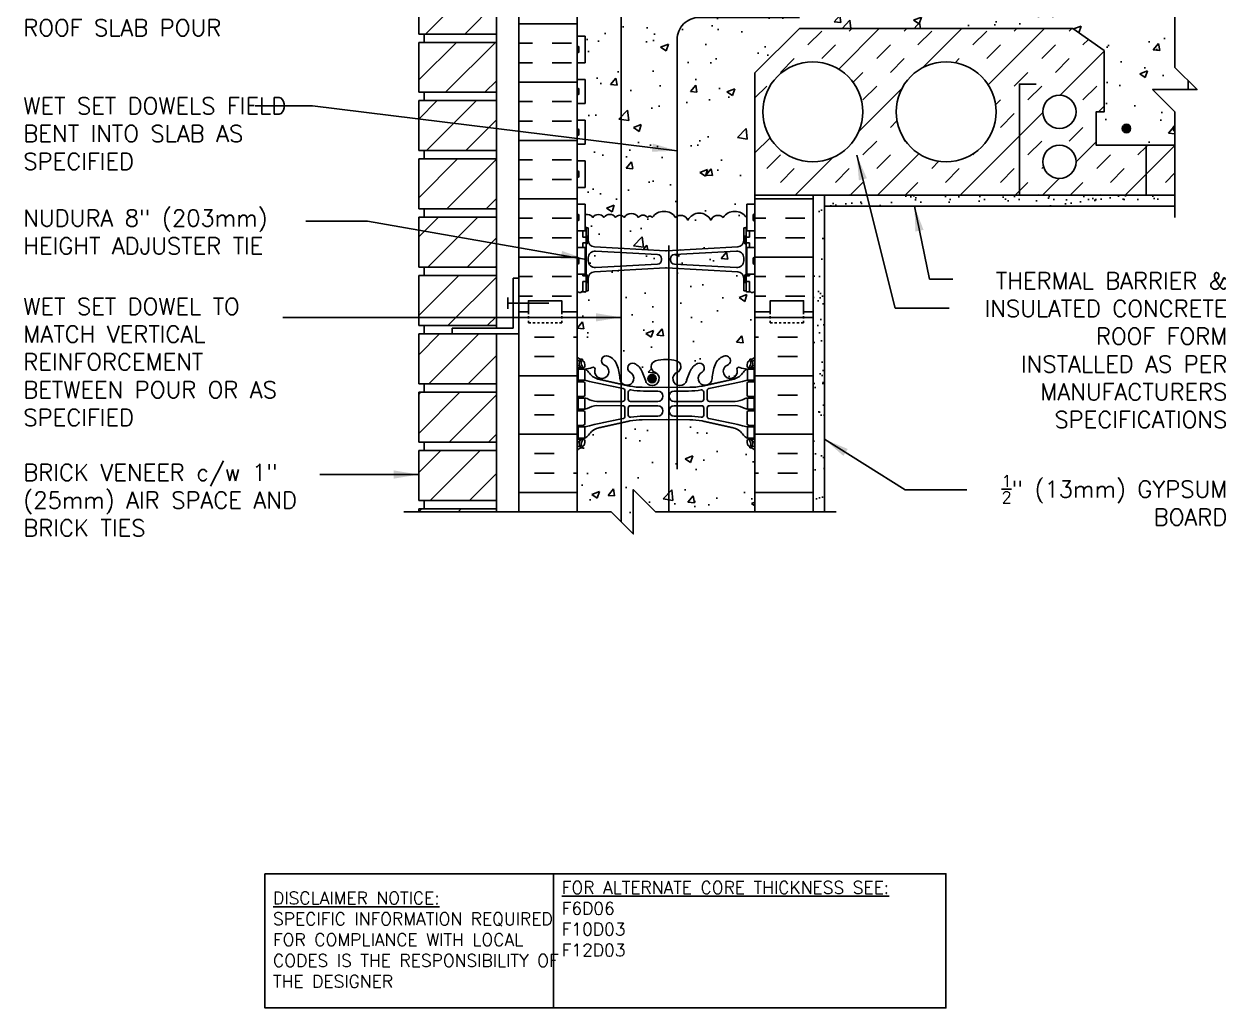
# Model space of a CAD drawing. Header units: inches. Extents: x 245.5 to 299.6, y 53.1 to 128.4.
# Drawn here: x 245.5 to 299.6, y 53.1 to 97.3 of the extents above; entities that cross this region are included whole.
import ezdxf

# ---------------------------------------------------------------- set-up
doc = ezdxf.new("R2010")
doc.units = ezdxf.units.IN
doc.header["$MEASUREMENT"] = 0
doc.linetypes.add('DASHED2', pattern=[0.375, 0.25, -0.125])
for name, color, linetype in [('HATCH', 12, 'Continuous'), ('line25', 2, 'Continuous'), ('LINE3', 3, 'Continuous'), ('LINE50', 5, 'Continuous'), ('LINE9', 9, 'Continuous'), ('TEXT', 4, 'Continuous'), ('Web_Edge', 9, 'Continuous')]:
    doc.layers.add(name, color=color, linetype=linetype)
doc.styles.add('DIM', font='romans.shx', dxfattribs={"width": 0.7})
doc.styles.add('ROMANS', font='romans.shx', dxfattribs={"height": 0.75})
doc.styles.get("Standard").update_dxf_attribs({"font": 'romans.shx', "height": 0.75})
doc.dimstyles.new('ext_12', dxfattribs={"dimscale": 12, "dimtxt": 0.09375, "dimasz": 0.09375, "dimexe": 0.09375, "dimexo": 0.0625, "dimgap": 0.0625, "dimtad": 1, "dimdec": 1, "dimzin": 3, "dimdsep": 46, "dimlunit": 4, "dimtxsty": 'DIM', "dimcen": 0.09, "dimdle": 0.09375, "dimclrt": 4, "dimadec": 0, "dimazin": 0, "dimtfac": 1, "dimtdec": 1, "dimtmove": 2, "dimatfit": 3, "dimfxl": 1, "dimfrac": 2, "dimtolj": 1, "dimtzin": 0, "dimarcsym": 0})
pattern_1 = [(45, (1.713, 19.0668), (-1.856155, 1.856155), []), (45, (1.0943, 19.6855), (-1.856155, 1.856155), [0.875, -0.875]), (45, (0.4756, 20.3042), (-1.856155, 1.856155), [0.875, -0.875])]
pattern_2 = [(50, (0, 0), (3.5863, -0.31376), [0.375, -4.125]), (355, (0, 0), (-0.693757, 3.76096), [0.3, -3.3]), (100.4514, (0.299, -0.026), (2.892544, 3.4472), [0.3187, -3.50571]), (46.1842, (0, 1), (5.336207, -0.827596), [0.5625, -6.1875]), (96.6356, (0.4447, 0.931), (4.67331, 4.87059), [0.47805, -5.25857]), (351.1842, (0, 1), (4.67331, 4.87059), [0.45, -4.95]), (21, (0.5, 0.75), (2.984535, -2.013094), [0.375, -4.125]), (326, (0.5, 0.75), (1.216577, 3.62575), [0.3, -3.3]), (71.4514, (0.7487, 0.5822), (4.201112, 1.612656), [0.3187, -3.50571]), (37.5, (0, 0), (0.0607993, 1.6644693), [0, -3.26, 0, -3.35, 0, -3.3125]), (7.5, (0, 0), (1.315348, 1.972059), [0, -1.91, 0, -3.185, 0, -1.2625]), (327.5, (-1.115, 0), (2.669112, -0.1127744), [0, -1.25, 0, -3.9, 0, -5.175]), (317.5, (-1.615, 0), (2.915931, 0.500525), [0, -1.625, 0, -2.59, 0, -3.675])]

msp = doc.modelspace()

# ---------------------------------------------------------------- hatches: boundary and pattern name
at = {"layer": 'HATCH'}
h = msp.add_hatch(dxfattribs=at)
h.set_pattern_fill('ANSI31', color=256, scale=10, style=0)
h.set_pattern_definition([(45, (265.1933, 105.6196), (-0.883883, 0.883883), [])])
h.paths.add_polyline_path([(266.746, 104.774), (266.746, 107.024), (263.246, 107.024), (263.246, 104.774)])
h.paths.add_polyline_path([(266.746, 107.399), (266.746, 109.649), (263.246, 109.649), (263.246, 107.399)])
h.paths.add_polyline_path([(266.746, 110.024), (266.746, 111.396), (263.246, 111.396), (263.246, 110.024)])
h.paths.add_polyline_path([(263.246, 114.591), (263.246, 113.896), (266.746, 113.896), (266.746, 114.591)])
h.paths.add_polyline_path([(266.746, 114.966), (266.746, 117.216), (263.246, 117.216), (263.246, 114.966)])
h.paths.add_polyline_path([(266.746, 117.591), (266.746, 119.841), (264.773, 119.841), (263.246, 119.841), (263.246, 117.591)])
h.paths.add_polyline_path([(266.746, 120.216), (266.746, 122.466), (263.246, 122.466), (263.246, 120.216)])
h.paths.add_polyline_path([(263.246, 125.091), (263.246, 122.841), (266.746, 122.841), (266.746, 125.091)])
h.paths.add_polyline_path([(266.746, 81.149), (266.746, 83.399), (263.246, 83.399), (263.246, 81.149)])
h.paths.add_polyline_path([(263.246, 86.024), (263.246, 83.774), (266.746, 83.774), (266.746, 86.024)])
h.paths.add_polyline_path([(266.686, 86.399), (266.746, 86.459), (266.746, 88.649), (263.279, 88.649), (263.246, 88.616), (263.246, 86.399)])
h.paths.add_polyline_path([(266.746, 89.024), (266.746, 91.274), (263.246, 91.274), (263.246, 89.024)])
h.paths.add_polyline_path([(266.746, 91.649), (266.746, 93.899), (263.246, 93.899), (263.246, 91.649)])
h.paths.add_polyline_path([(263.246, 94.274), (266.746, 94.274), (266.746, 96.524), (263.246, 96.524)])
h.paths.add_polyline_path([(266.746, 96.899), (266.746, 99.149), (263.246, 99.149), (263.246, 96.899)])
h.paths.add_polyline_path([(263.246, 101.774), (263.246, 99.524), (266.746, 99.524), (266.746, 101.774)])
h.paths.add_polyline_path([(266.746, 102.149), (266.746, 104.399), (263.246, 104.399), (263.246, 102.149)])
h.paths.add_polyline_path([(263.246, 75.524), (263.246, 75.396), (266.746, 75.396), (266.746, 75.524)])
h.paths.add_polyline_path([(266.746, 75.899), (266.746, 78.149), (263.246, 78.149), (263.246, 75.899)])
h.paths.add_polyline_path([(266.746, 78.524), (266.746, 80.774), (263.246, 80.774), (263.246, 78.524)])
h = msp.add_hatch(dxfattribs=at)
h.set_pattern_fill('AR-CONC', color=256, scale=0.5)
h.set_pattern_definition(pattern_2)
h.paths.add_polyline_path([(274.171, 100.95), (274.171, 100.985, 0.390098), (273.988, 101.184), (271.196, 101.333, 0.438748), (270.871, 101.035), (270.871, 100.9, 0.438748), (271.196, 100.601), (273.988, 100.751, 0.390098)])
h.paths.add_polyline_path([(277.871, 101.035, 0.438748), (277.546, 101.333), (274.754, 101.184, 0.390098), (274.571, 100.985), (274.571, 100.95, 0.390098), (274.754, 100.751), (277.546, 100.601, 0.438748), (277.871, 100.9)])
h.paths.add_polyline_path([(277.871, 100.108, 0.390098), (277.596, 100.407), (274.388, 100.591, 0.020761), (274.371, 100.592, 0.020761), (274.354, 100.591), (271.146, 100.407, 0.390098), (270.871, 100.108), (270.871, 99.547), (270.771, 99.547, -0.414214), (270.721, 99.497), (270.571, 99.497), (270.541, 99.467), (270.451, 99.467), (270.418, 99.501), (270.371, 99.501), (270.371, 99.366, -0.357642), (271.392, 99.05, -0.520567), (271.943, 99.168, -0.520567), (272.994, 99.168, -0.520567), (273.214, 99.168, -0.520567), (273.611, 99.168, -0.520567), (274.265, 99.168, -0.520567), (274.647, 99.168, -0.520567), (275.168, 99.168, -0.520567), (275.67, 99.168, -0.202806), (275.871, 99.294, -0.202806), (276.072, 99.168, -0.520567), (276.574, 99.168, -0.520567), (277.095, 99.168, -0.520567), (277.477, 99.168, -0.520567), (278.131, 99.168, -0.290815), (278.371, 99.267), (278.371, 99.501), (278.324, 99.501), (278.291, 99.467), (278.201, 99.467), (278.171, 99.497), (278.021, 99.497, -0.414214), (277.971, 99.547), (277.871, 99.547)])
h.paths.add_polyline_path([(278.371, 95.146), (280.371, 97.146), (292.68, 97.146), (294.084, 96.156), (294.084, 93.396), (293.724, 93.396), (293.724, 91.896), (295.974, 91.896), (297.267, 91.896), (297.267, 93.396), (296.267, 94.396), (297.864, 94.396), (297.864, 94.798), (297.267, 95.396), (297.267, 99.146), (278.371, 99.146), (278.371, 99.267, 0.290815), (278.131, 99.168, 0.520567), (277.477, 99.168, 0.520567), (277.095, 99.168, 0.520567), (276.574, 99.168, 0.520567), (276.072, 99.168, 0.202806), (275.871, 99.294, 0.202806), (275.67, 99.168, 0.520567), (275.168, 99.168, 0.520567), (274.647, 99.168, 0.520567), (274.265, 99.168, 0.520567), (273.611, 99.168, 0.520567), (273.214, 99.168, 0.520567), (272.994, 99.168, 0.520567), (271.943, 99.168, 0.520567), (271.392, 99.05, 0.357642), (270.371, 99.366), (270.371, 98.751), (270.736, 98.751), (270.736, 97.551), (270.371, 97.551), (270.371, 96.801), (270.736, 96.801), (270.736, 95.601), (270.371, 95.601), (270.371, 94.851), (270.736, 94.851), (270.736, 93.771), (270.371, 93.771), (270.371, 93.021), (270.736, 93.021), (270.736, 91.941), (270.371, 91.941), (270.371, 91.191), (270.736, 91.191), (270.736, 89.991), (270.371, 89.991), (270.371, 89.241), (270.736, 89.241), (270.736, 88.771, -0.305478), (271.079, 88.644, -0.520567), (271.58, 88.644, -0.520567), (272.102, 88.644, -0.520567), (272.484, 88.644, -0.520567), (273.138, 88.644, -0.520567), (273.534, 88.644, -0.520567), (273.755, 88.644, -0.520567), (274.805, 88.644, -0.520567), (275.356, 88.527, -0.257048), (275.871, 88.842, -0.257048), (276.386, 88.527, -0.520567), (276.937, 88.644, -0.520567), (277.987, 88.644, -0.053186), (278.006, 88.666), (278.006, 89.241), (278.371, 89.241), (278.371, 89.646)])
h.paths.add_polyline_path([(277.871, 88.177), (277.971, 88.177, -0.327813), (278.006, 88.225), (278.006, 88.666, 0.053186), (277.987, 88.644, 0.520567), (276.937, 88.644, 0.520567), (276.386, 88.527, 0.257048), (275.871, 88.842, 0.257048), (275.356, 88.527, 0.520567), (274.805, 88.644, 0.520567), (273.755, 88.644, 0.520567), (273.534, 88.644, 0.520567), (273.138, 88.644, 0.520567), (272.484, 88.644, 0.520567), (272.102, 88.644, 0.520567), (271.58, 88.644, 0.520567), (271.079, 88.644, 0.305478), (270.736, 88.771), (270.736, 88.225, -0.327813), (270.771, 88.177), (270.871, 88.177), (270.871, 87.616, 0.390098), (271.146, 87.317), (274.354, 87.134, 0.020761), (274.371, 87.133, 0.020761), (274.388, 87.134), (277.596, 87.317, 0.390098), (277.871, 87.616)])
h.paths.add_polyline_path([(273.988, 86.974), (271.196, 87.123, 0.438748), (270.871, 86.824), (270.871, 86.69, 0.438748), (271.196, 86.391), (273.988, 86.54, 0.390098), (274.171, 86.74), (274.171, 86.775, 0.390098)])
h.paths.add_polyline_path([(277.134, 120.999, 2.087231), (277.568, 120.774, -0.638777), (277.693, 120.898, 0.087457), (278.03, 120.819), (278.135, 120.819), (278.135, 120.889), (278.087, 120.889, -0.414214), (278.025, 120.952), (278.025, 121.019, -0.249069), (278.135, 121.226), (278.135, 121.268), (278.225, 121.268, 0.088416), (278.371, 121.365), (278.371, 121.993, 0.259173), (277.92, 121.774, 0.520567), (277.42, 121.774, 0.520567), (277.033, 121.774, 0.336749), (276.371, 121.879, 0.336749), (275.709, 121.774, 0.520567), (275.322, 121.774, 0.520567), (274.822, 121.774, 0.520567), (273.976, 121.774, 0.520567), (273.694, 121.774, 0.520567), (272.799, 121.774, 0.520567), (272.059, 121.774, 0.520567), (271.366, 121.774, 0.520567), (271.146, 121.774, 0.321585), (270.371, 121.799), (270.371, 121.365, 0.088416), (270.517, 121.268), (270.607, 121.268), (270.607, 121.226, -0.249069), (270.717, 121.019), (270.717, 120.952, -0.414214), (270.654, 120.889), (270.607, 120.889), (270.607, 120.819), (270.712, 120.819, 0.087457), (271.049, 120.898, -0.638777), (271.174, 120.774, 2.087231), (271.608, 120.999, -1), (271.771, 121.408, -0.21345), (272.164, 121.019, -0.068226), (272.299, 120.391, 1.753171), (272.75, 120.687, -0.940793), (272.954, 121.071, -0.173075), (273.3, 120.704), (273.442, 120.317, 1.612474), (273.874, 120.677, -0.734872), (273.897, 121.188, -0.068475), (274.371, 121.25, -0.068475), (274.845, 121.188, -0.734872), (274.868, 120.677, 1.612474), (275.3, 120.317), (275.442, 120.704, -0.173075), (275.788, 121.071, -0.940793), (275.992, 120.687, 1.753171), (276.443, 120.391, -0.068226), (276.578, 121.019, -0.21345), (276.971, 121.408, -1)])
h = msp.add_hatch(dxfattribs=at)
h.set_pattern_fill('INSUL', color=256, scale=7, style=0)
h.set_pattern_definition([(0, (279.7417, 99.9797), (0, 2.625), []), (0, (279.7417, 100.8547), (0, 2.625), [0.875, -0.875]), (0, (279.7417, 101.7297), (0, 2.625), [0.875, -0.875])])
h.paths.add_polyline_path([(280.996, 102.396), (280.558, 102.396), (280.558, 101.896), (279.058, 101.896), (279.058, 102.396), (278.371, 102.396), (278.371, 99.146), (280.996, 99.146)])
h.paths.add_polyline_path([(280.996, 89.646), (278.371, 89.646), (278.371, 84.396), (279.058, 84.396), (279.058, 84.896), (280.558, 84.896), (280.558, 84.396), (280.996, 84.396)])
h.paths.add_polyline_path([(267.746, 84.396), (268.183, 84.396), (268.183, 84.896), (269.683, 84.896), (269.683, 84.396), (270.371, 84.396), (270.371, 102.396), (269.683, 102.396), (269.683, 102.896), (268.183, 102.896), (268.183, 102.396), (267.746, 102.396)])
h = msp.add_hatch(dxfattribs=at)
h.set_pattern_fill('INSUL', color=256, scale=7, angle=45, style=0)
h.set_pattern_definition(pattern_1)
h.paths.add_polyline_path([(291.321, 91.146, -1), (292.821, 91.146, -1)], flags=16)
edge = h.paths.add_edge_path()
edge.add_arc((292.071, 93.396), 0.75, 0, 360)
edge = h.paths.add_edge_path()
edge.add_arc((286.974, 93.396), 2.25, 0, 360)
edge = h.paths.add_edge_path()
edge.add_arc((280.974, 93.396), 2.25, 0, 360)
h.paths.add_polyline_path([(295.974, 91.896), (293.724, 91.896), (293.724, 93.396), (294.084, 93.396), (294.084, 96.156), (292.68, 97.146), (280.371, 97.146), (278.371, 95.146), (278.371, 89.646), (295.974, 89.646)])
h = msp.add_hatch(dxfattribs=at)
h.set_pattern_fill('INSUL', color=256, scale=7, angle=45, style=0)
h.set_pattern_definition(pattern_1)
h.paths.add_polyline_path([(295.974, 89.646), (297.267, 89.646), (297.267, 91.896), (295.974, 91.896)])
h = msp.add_hatch(dxfattribs=at)
h.set_pattern_fill('AR-SAND', color=256, scale=0.5, style=0)
h.set_pattern_definition([(37.5, (83.23825, -43.2641), (-0.0314967, 0.963412), [0, -0.76, 0, -0.85, 0, -0.8125]), (7.5, (83.2382, -43.2641), (0.8848884, 1.411073), [0, -0.41, 0, -0.685, 0, -0.2625]), (327.5, (82.62325, -43.2641), (1.557071, 0.0028295), [0, -0.25, 0, -0.9, 0, -1.175]), (317.5, (82.6232, -43.2641), (1.503063, 0.438838), [0, -0.125, 0, -0.59, 0, -0.675])])
h.paths.add_polyline_path([(281.496, 89.329, 0.267949), (281.246, 88.896), (281.246, 86.646), (281.121, 86.146), (280.996, 86.146), (280.996, 84.396), (280.996, 75.396), (281.496, 75.396)])
h = msp.add_hatch(dxfattribs=at)
h.set_pattern_fill('AR-SAND', color=256, scale=0.5, style=0)
h.set_pattern_definition([(37.5, (80.07385, -44.8461), (-0.0314967, 0.963412), [0, -0.76, 0, -0.85, 0, -0.8125]), (7.5, (80.0738, -44.8461), (0.8848884, 1.411073), [0, -0.41, 0, -0.685, 0, -0.2625]), (327.5, (79.45885, -44.8461), (1.557071, 0.0028295), [0, -0.25, 0, -0.9, 0, -1.175]), (317.5, (79.4588, -44.8461), (1.503063, 0.438838), [0, -0.125, 0, -0.59, 0, -0.675])])
h.paths.add_polyline_path([(284.996, 89.646), (284.996, 89.521, -0.414214), (284.871, 89.396), (281.746, 89.396, 0.131652), (281.496, 89.329), (281.496, 89.146), (297.267, 89.146), (297.267, 89.646)])
h = msp.add_hatch(dxfattribs=at)
h.set_pattern_fill('AR-CONC', color=256, scale=0.5)
h.set_pattern_definition(pattern_2)
h.paths.add_polyline_path([(277.871, 86.69), (277.871, 86.824, 0.438748), (277.546, 87.123), (274.754, 86.974, 0.390098), (274.571, 86.775), (274.571, 86.74, 0.390098), (274.754, 86.54), (277.546, 86.391, 0.438748)])
edge = h.paths.add_edge_path()
edge.add_line((278.225, 78.266), (278.135, 78.266))
edge.add_line((278.135, 78.266), (278.135, 78.308))
edge.add_arc((278.275, 78.515), 0.25, 180, 235.9442, ccw=False)
edge.add_line((278.025, 78.515), (278.025, 78.583))
edge.add_arc((278.087, 78.583), 0.0625, 90, 180, ccw=False)
edge.add_line((278.087, 78.645), (278.135, 78.645))
edge.add_line((278.135, 78.645), (278.135, 78.715))
edge.add_line((278.135, 78.715), (278.03, 78.715))
edge.add_arc((278.152, 79.058), 0.364, 214.9775, 250.3387, ccw=False)
edge.add_arc((277.229, 78.447), 0.743, 32.7919, 73.8107)
edge.add_spline(control_points=[(277.437, 79.161), (275.999, 79.481)], knot_values=[0, 0, 1, 1], degree=1, periodic=0)
edge.add_arc((275.443, 76.549), 2.984, 79.2546, 90.0995)
edge.add_line((275.438, 79.533), (274.371, 79.549))
edge.add_line((274.371, 79.549), (273.304, 79.533))
edge.add_arc((273.299, 76.549), 2.984, 89.9005, 100.7454)
edge.add_spline(control_points=[(272.743, 79.481), (271.305, 79.161)], knot_values=[0, 0, 1, 1], degree=1, periodic=0)
edge.add_arc((271.513, 78.447), 0.743, 106.1893, 147.2081)
edge.add_arc((270.59, 79.058), 0.364, 289.6613, 325.0225, ccw=False)
edge.add_line((270.712, 78.715), (270.607, 78.715))
edge.add_line((270.607, 78.715), (270.607, 78.645))
edge.add_line((270.607, 78.645), (270.654, 78.645))
edge.add_arc((270.654, 78.583), 0.0625, 0, 90, ccw=False)
edge.add_line((270.717, 78.583), (270.717, 78.515))
edge.add_arc((270.467, 78.515), 0.25, 304.0558, 360, ccw=False)
edge.add_line((270.607, 78.308), (270.607, 78.266))
edge.add_line((270.607, 78.266), (270.517, 78.266))
edge.add_arc((270.717, 77.808), 0.5, 113.5782, 133.7891)
edge.add_line((270.371, 78.169), (270.371, 75.396))
edge.add_line((270.371, 75.396), (271.898, 75.396))
edge.add_line((271.898, 75.396), (272.898, 74.396))
edge.add_line((272.898, 74.396), (272.898, 76.396))
edge.add_line((272.898, 76.396), (273.898, 75.396))
edge.add_line((273.898, 75.396), (278.371, 75.396))
edge.add_line((278.371, 75.396), (278.371, 78.169))
edge.add_arc((278.025, 77.808), 0.5, 46.2109, 66.4218)
h.paths.add_polyline_path([(278.371, 85.337), (278.291, 85.257), (278.201, 85.257), (278.171, 85.287), (278.021, 85.287, -0.414214), (277.971, 85.337), (277.871, 85.337), (277.871, 85.898, 0.390098), (277.596, 86.197), (274.388, 86.381, 0.020761), (274.371, 86.382, 0.020761), (274.354, 86.381), (271.146, 86.197, 0.390098), (270.871, 85.898), (270.871, 85.337), (270.771, 85.337, -0.414214), (270.721, 85.287), (270.571, 85.287), (270.541, 85.257), (270.451, 85.257), (270.371, 85.337), (270.371, 84.396), (270.371, 82.361, 0.088416), (270.517, 82.264), (270.607, 82.264), (270.607, 82.222, -0.249069), (270.717, 82.015), (270.717, 81.948, -0.414214), (270.654, 81.885), (270.607, 81.885), (270.607, 81.815), (270.712, 81.815, 0.087457), (271.049, 81.894, -0.638777), (271.174, 81.77, 2.087231), (271.608, 81.995, -1), (271.771, 82.404, -0.21345), (272.164, 82.015, -0.068226), (272.299, 81.387, 1.753171), (272.75, 81.683, -0.940793), (272.954, 82.067, -0.173075), (273.3, 81.7), (273.442, 81.313, 1.612474), (273.874, 81.673, -0.734872), (273.897, 82.184, -0.068475), (274.371, 82.246, -0.068475), (274.845, 82.184, -0.734872), (274.868, 81.673, 1.612474), (275.3, 81.313), (275.442, 81.7, -0.173075), (275.788, 82.067, -0.940793), (275.992, 81.683, 1.753171), (276.443, 81.387, -0.068226), (276.578, 82.015, -0.21345), (276.971, 82.404, -1), (277.134, 81.995, 2.087231), (277.568, 81.77, -0.638777), (277.693, 81.894, 0.087457), (278.03, 81.815), (278.135, 81.815), (278.135, 81.885), (278.087, 81.885, -0.414214), (278.025, 81.948), (278.025, 82.015, -0.249069), (278.135, 82.222), (278.135, 82.264), (278.225, 82.264, 0.088416), (278.371, 82.361)])
at = {"layer": 'LINE3'}
for points in [[(295.275, 92.646, 1), (294.9, 92.646, 1)], [(273.935, 81.386, 1), (273.56, 81.386, 1)]]:
    msp.add_hatch(color=256, dxfattribs=at).paths.add_polyline_path(points)
h = msp.add_hatch(color=256, dxfattribs=at)
edge = h.paths.add_edge_path()
edge.add_line((297.267, 92.472), (297.267, 92.82))
edge.add_arc((297.337, 92.646), 0.187, 112.0144, 247.9856)

# ---------------------------------------------------------------- linework, layer by layer
at = {"layer": 'HATCH'}
for p, q in [((282.616, 89.646), (282.642, 89.672)), ((285.445, 89.646), (285.471, 89.672)), ((291.101, 89.646), (291.128, 89.672)), ((293.93, 89.646), (293.956, 89.672)), ((263.246, 88.616), (263.279, 88.649)), ((266.686, 86.399), (266.746, 86.459)), ((263.246, 84.383), (263.275, 84.412)), ((267.746, 84.136), (270.371, 84.136)), ((280.996, 84.136), (278.371, 84.136)), ((268.459, 83.261), (269.334, 83.261)), ((270.209, 83.261), (270.371, 83.261)), ((278.533, 83.261), (278.371, 83.261)), ((280.283, 83.261), (279.408, 83.261)), ((268.459, 82.386), (269.334, 82.386)), ((280.283, 82.386), (279.408, 82.386)), ((267.746, 81.511), (270.371, 81.511)), ((280.996, 81.511), (278.371, 81.511)), ((268.459, 80.636), (269.334, 80.636)), ((280.283, 80.636), (279.408, 80.636)), ((268.459, 79.761), (269.334, 79.761)), ((280.283, 79.761), (279.408, 79.761)), ((267.746, 78.886), (270.371, 78.886)), ((280.996, 78.886), (278.371, 78.886)), ((268.459, 78.011), (269.334, 78.011)), ((280.283, 78.011), (279.408, 78.011)), ((268.459, 77.136), (269.334, 77.136)), ((270.209, 77.136), (270.371, 77.136)), ((278.533, 77.136), (278.371, 77.136)), ((280.283, 77.136), (279.408, 77.136)), ((267.746, 76.261), (270.371, 76.261)), ((280.996, 76.261), (278.371, 76.261))]:
    msp.add_line(p, q, dxfattribs=at)
for points in [[(275.871, 88.842, 0.257048), (275.356, 88.527, 0.520567), (274.805, 88.644, 0.520567), (273.755, 88.644, 0.520567), (273.534, 88.644, 0.520567), (273.138, 88.644, 0.520567), (272.484, 88.644, 0.520567), (272.102, 88.644, 0.520567), (271.58, 88.644, 0.520567), (271.079, 88.644, 0.305478), (270.736, 88.771, 0.204172)], [(275.871, 88.842, -0.257048), (276.386, 88.527, -0.520567), (276.937, 88.644, -0.520567), (277.987, 88.644, -0.053186), (278.006, 88.666, -0.053186)]]:
    msp.add_lwpolyline(points, format="xyb", dxfattribs=at)
at = {"layer": 'line25'}
for p, q in [((266.746, 83.649), (266.746, 111.396)), ((270.371, 102.396), (270.371, 84.396)), ((263.246, 96.899), (263.246, 99.149)), ((263.246, 96.899), (266.746, 96.899)), ((263.496, 96.524), (263.496, 96.899)), ((263.246, 96.524), (266.746, 96.524)), ((263.246, 94.274), (263.246, 96.524)), ((270.371, 96.801), (270.736, 96.801)), ((270.736, 95.601), (270.736, 96.801)), ((270.371, 95.601), (270.736, 95.601)), ((270.371, 94.851), (270.736, 94.851)), ((270.736, 94.851), (270.736, 93.771)), ((263.246, 94.274), (266.746, 94.274)), ((263.496, 93.899), (263.496, 94.274)), ((263.246, 93.899), (266.746, 93.899)), ((263.246, 91.649), (263.246, 93.899)), ((270.371, 93.771), (270.736, 93.771)), ((270.371, 93.021), (270.736, 93.021)), ((270.736, 91.941), (270.736, 93.021)), ((270.371, 91.941), (270.736, 91.941)), ((263.246, 91.649), (266.746, 91.649)), ((263.496, 91.274), (263.496, 91.649)), ((263.246, 91.274), (266.746, 91.274)), ((263.246, 89.024), (263.246, 91.274)), ((270.371, 91.191), (270.736, 91.191)), ((270.736, 91.191), (270.736, 89.991)), ((270.371, 89.991), (270.736, 89.991)), ((270.371, 89.241), (270.736, 89.241)), ((270.736, 89.241), (270.736, 88.041)), ((278.006, 89.241), (278.006, 88.041)), ((278.371, 89.241), (278.006, 89.241)), ((278.371, 89.646), (297.267, 89.646)), ((278.371, 75.396), (278.371, 89.646)), ((263.246, 89.024), (266.746, 89.024)), ((263.496, 88.649), (263.496, 89.024)), ((263.246, 86.399), (263.246, 88.649)), ((263.246, 88.649), (266.746, 88.649)), ((270.371, 88.041), (270.736, 88.041)), ((278.371, 88.041), (278.006, 88.041)), ((270.371, 87.291), (270.736, 87.291)), ((270.736, 87.291), (270.736, 86.091)), ((278.371, 87.291), (278.006, 87.291)), ((278.006, 87.291), (278.006, 86.091)), ((263.246, 86.399), (266.746, 86.399)), ((263.246, 86.024), (266.746, 86.024)), ((263.246, 83.774), (263.246, 86.024)), ((263.496, 86.024), (263.496, 86.399)), ((263.496, 86.024), (263.496, 86.399)), ((270.371, 86.091), (270.736, 86.091)), ((278.371, 86.091), (278.006, 86.091)), ((270.371, 84.396), (270.371, 75.396)), ((263.246, 83.774), (266.746, 83.774)), ((263.246, 83.399), (266.746, 83.399)), ((263.246, 81.149), (263.246, 83.399)), ((263.496, 83.399), (263.496, 83.774)), ((266.746, 75.396), (266.746, 83.399)), ((263.246, 81.149), (266.746, 81.149)), ((263.496, 80.774), (263.496, 81.149)), ((263.246, 80.774), (266.746, 80.774)), ((263.246, 78.524), (263.246, 80.774)), ((263.246, 78.524), (266.746, 78.524)), ((263.496, 78.149), (263.496, 78.524)), ((263.246, 78.149), (266.746, 78.149)), ((263.246, 75.899), (263.246, 78.149)), ((263.246, 75.899), (266.746, 75.899)), ((263.496, 75.524), (263.496, 75.899)), ((263.246, 75.524), (266.746, 75.524)), ((263.246, 75.396), (263.246, 75.524))]:
    msp.add_line(p, q, dxfattribs=at)
for points in [[(278.371, 89.646), (278.371, 95.146), (280.371, 97.146), (292.68, 97.146), (294.084, 96.156), (294.084, 93.396), (293.724, 93.396), (293.724, 91.896), (295.974, 91.896), (295.974, 89.646), (278.371, 89.646)], [(297.864, 94.798), (297.864, 94.396)], [(297.267, 91.896), (295.974, 91.896), (295.974, 89.646), (297.267, 89.646)]]:
    msp.add_lwpolyline(points, dxfattribs=at)
at = {"layer": 'LINE3'}
for p, q in [((272.348, 110.433), (272.348, 74.946)), ((274.5, 87.379), (274.5, 75.396))]:
    msp.add_line(p, q, dxfattribs=at)
msp.add_lwpolyline([(280.371, 97.646), (275.871, 97.646, 0.414214), (274.871, 96.646), (274.871, 77.308)], format="xyb", dxfattribs=at)
for centre in [(295.087, 92.646), (273.747, 81.386)]:
    msp.add_circle(centre, 0.188, dxfattribs=at)
msp.add_arc((295.099, 92.646), 0.188, 26.6657, 333.3343, dxfattribs=at)
at = {"layer": 'LINE50'}
for p, q in [((267.746, 84.396), (267.746, 102.396)), ((280.996, 84.396), (280.996, 89.646)), ((267.746, 75.396), (267.746, 84.396)), ((280.996, 75.396), (280.996, 84.396))]:
    msp.add_line(p, q, dxfattribs=at)
for points in [[(270.371, 84.396), (269.683, 84.396), (269.683, 84.896), (268.183, 84.896), (268.183, 84.396), (267.746, 84.396)], [(267.746, 84.396), (268.183, 84.396), (268.183, 84.896), (269.683, 84.896), (269.683, 84.396), (270.371, 84.396)], [(278.371, 84.396), (279.058, 84.396), (279.058, 84.896), (280.558, 84.896), (280.558, 84.396), (280.996, 84.396)], [(280.996, 84.396), (280.558, 84.396), (280.558, 84.896), (279.058, 84.896), (279.058, 84.396), (278.371, 84.396)]]:
    msp.add_lwpolyline(points, dxfattribs=at)
at = {"layer": 'LINE9'}
for p, q in [((270.371, 96.311), (270.371, 96.091)), ((270.411, 96.351), (270.411, 96.351)), ((270.451, 96.311), (270.451, 96.091)), ((270.371, 96.256), (270.371, 96.256)), ((270.371, 96.146), (270.371, 96.146)), ((270.411, 96.051), (270.411, 96.051)), ((270.371, 94.421), (270.371, 94.201)), ((270.371, 94.366), (270.371, 94.366)), ((270.371, 94.256), (270.371, 94.256)), ((270.411, 94.461), (270.411, 94.461)), ((270.411, 94.161), (270.411, 94.161)), ((270.451, 94.421), (270.451, 94.201)), ((270.371, 92.591), (270.371, 92.371)), ((270.371, 92.536), (270.371, 92.536)), ((270.411, 92.631), (270.411, 92.631)), ((270.451, 92.591), (270.451, 92.371)), ((270.371, 92.426), (270.371, 92.426)), ((270.411, 92.331), (270.411, 92.331)), ((270.371, 90.701), (270.371, 90.481)), ((270.371, 90.646), (270.371, 90.646)), ((270.371, 90.536), (270.371, 90.536)), ((270.411, 90.741), (270.411, 90.741)), ((270.411, 90.441), (270.411, 90.441)), ((270.451, 90.701), (270.451, 90.481)), ((281.496, 75.396), (281.496, 89.646)), ((270.371, 88.751), (270.371, 88.531)), ((270.371, 88.696), (270.371, 88.696)), ((270.411, 88.791), (270.411, 88.791)), ((270.451, 88.751), (270.451, 88.531)), ((278.291, 88.751), (278.291, 88.531)), ((278.291, 88.696), (278.291, 88.696)), ((278.331, 88.791), (278.331, 88.791)), ((278.371, 88.751), (278.371, 88.531)), ((281.496, 89.146), (297.267, 89.146)), ((270.371, 88.586), (270.371, 88.586)), ((270.411, 88.491), (270.411, 88.491)), ((270.771, 88.177), (270.871, 88.177)), ((270.771, 85.337), (270.771, 88.177)), ((270.771, 88.157), (270.771, 88.157)), ((270.871, 88.177), (270.871, 87.616)), ((277.871, 88.177), (277.871, 87.616)), ((277.971, 88.177), (277.871, 88.177)), ((277.971, 85.337), (277.971, 88.177)), ((277.971, 88.157), (277.971, 88.157)), ((278.291, 88.586), (278.291, 88.586)), ((278.331, 88.491), (278.331, 88.491)), ((270.621, 88.041), (270.621, 87.757)), ((270.771, 87.807), (270.821, 87.807)), ((270.821, 87.807), (270.821, 87.457)), ((277.971, 87.807), (277.921, 87.807)), ((277.921, 87.807), (277.921, 87.457)), ((278.121, 88.041), (278.121, 87.757)), ((270.621, 87.507), (270.621, 87.291)), ((270.771, 87.457), (270.821, 87.457)), ((274.354, 87.134), (271.146, 87.317)), ((273.988, 86.974), (271.196, 87.123)), ((274.388, 87.134), (277.596, 87.317)), ((274.754, 86.974), (277.546, 87.123)), ((277.971, 87.457), (277.921, 87.457)), ((278.121, 87.507), (278.121, 87.291)), ((270.371, 86.801), (270.371, 86.581)), ((270.371, 86.746), (270.371, 86.746)), ((270.371, 86.636), (270.371, 86.636)), ((270.411, 86.841), (270.411, 86.841)), ((270.411, 86.541), (270.411, 86.541)), ((270.451, 86.801), (270.451, 86.581)), ((270.871, 86.69), (270.871, 86.824)), ((273.988, 86.54), (271.196, 86.391)), ((274.171, 86.775), (274.171, 86.74)), ((274.571, 86.775), (274.571, 86.74)), ((274.754, 86.54), (277.546, 86.391)), ((277.871, 86.69), (277.871, 86.824)), ((278.291, 86.801), (278.291, 86.581)), ((278.291, 86.746), (278.291, 86.746)), ((278.291, 86.636), (278.291, 86.636)), ((278.331, 86.841), (278.331, 86.841)), ((278.331, 86.541), (278.331, 86.541)), ((278.371, 86.801), (278.371, 86.581)), ((270.621, 86.091), (270.621, 86.007)), ((270.771, 86.057), (270.821, 86.057)), ((270.821, 86.057), (270.821, 85.707)), ((274.354, 86.381), (271.146, 86.197)), ((274.388, 86.381), (277.596, 86.197)), ((277.921, 86.057), (277.921, 85.707)), ((277.971, 86.057), (277.921, 86.057)), ((278.121, 86.091), (278.121, 86.007)), ((267.496, 85.909), (267.496, 83.659)), ((267.496, 85.909), (267.746, 85.909)), ((270.621, 85.757), (270.621, 85.337)), ((270.771, 85.707), (270.821, 85.707)), ((270.871, 85.898), (270.871, 85.337)), ((277.871, 85.898), (277.871, 85.337)), ((277.971, 85.707), (277.921, 85.707)), ((278.121, 85.757), (278.121, 85.337)), ((270.371, 85.337), (270.451, 85.257)), ((270.451, 85.257), (270.541, 85.257)), ((270.621, 85.337), (270.541, 85.257)), ((270.571, 85.287), (270.721, 85.287)), ((270.621, 85.287), (270.721, 85.287)), ((270.771, 85.337), (270.871, 85.337)), ((277.971, 85.337), (277.871, 85.337)), ((278.171, 85.287), (278.021, 85.287)), ((278.121, 85.287), (278.021, 85.287)), ((278.121, 85.337), (278.201, 85.257)), ((278.291, 85.257), (278.201, 85.257)), ((278.371, 85.337), (278.291, 85.257)), ((267.496, 83.659), (264.746, 83.659)), ((264.746, 83.659), (264.746, 83.409)), ((264.746, 83.409), (267.746, 83.409))]:
    msp.add_line(p, q, dxfattribs=at)
at = {"layer": 'LINE9', "linetype": 'Continuous'}
for q in [(267.246, 85.034), (269.092, 84.784), (267.246, 84.534)]:
    msp.add_line((267.246, 84.784), q, dxfattribs=at)
at = {"layer": 'LINE9'}
for points in [[(297.267, 88.646), (297.267, 93.396), (296.267, 94.396), (298.267, 94.396), (297.267, 95.396), (297.267, 101.057)], [(291.023, 94.646), (290.273, 94.646), (290.273, 89.646)], [(270.621, 87.757), (270.771, 87.757), (270.771, 87.507), (270.621, 87.507)], [(278.121, 87.757), (277.971, 87.757), (277.971, 87.507), (278.121, 87.507)], [(270.736, 87.007), (270.771, 87.007), (270.771, 86.507), (270.736, 86.507)], [(278.006, 87.007), (277.971, 87.007), (277.971, 86.507), (278.006, 86.507)], [(270.621, 85.757), (270.771, 85.757), (270.771, 86.007), (270.621, 86.007)], [(278.121, 85.757), (277.971, 85.757), (277.971, 86.007), (278.121, 86.007)], [(262.57, 75.396), (271.898, 75.396), (272.898, 74.396), (272.898, 76.396), (273.898, 75.396), (282.023, 75.396)]]:
    msp.add_lwpolyline(points, dxfattribs=at)
at = {"layer": 'LINE9', "linetype": 'DASHED2', "ltscale": 0.15}
for points in [[(269.683, 84.396), (269.683, 84.396), (269.683, 83.896), (268.183, 83.896), (268.183, 84.396), (268.183, 84.396)], [(280.558, 84.396), (280.558, 84.396), (280.558, 83.896), (279.058, 83.896), (279.058, 84.396), (279.058, 84.396)]]:
    msp.add_lwpolyline(points, dxfattribs=at)
at = {"layer": 'LINE9'}
for centre, radius in [((280.974, 93.396), 2.25), ((286.974, 93.396), 2.25), ((292.071, 93.396), 0.75), ((292.071, 91.146), 0.75)]:
    msp.add_circle(centre, radius, dxfattribs=at)
for centre, radius, start, end in [((270.411, 96.311), 0.04, 90, 180), ((270.411, 96.311), 0.04, 0, 90), ((270.411, 96.091), 0.04, 180, 270), ((270.411, 96.091), 0.04, 270, 0), ((270.411, 94.421), 0.04, 90, 180), ((270.411, 94.201), 0.04, 180, 270), ((270.411, 94.421), 0.04, 0, 90), ((270.411, 94.201), 0.04, 270, 0), ((270.411, 92.591), 0.04, 90, 180), ((270.411, 92.591), 0.04, 0, 90), ((270.411, 92.371), 0.04, 180, 270), ((270.411, 92.371), 0.04, 270, 0), ((270.411, 90.701), 0.04, 90, 180), ((270.411, 90.481), 0.04, 180, 270), ((270.411, 90.701), 0.04, 0, 90), ((270.411, 90.481), 0.04, 270, 0), ((270.411, 88.751), 0.04, 90, 180), ((270.411, 88.751), 0.04, 0, 90), ((278.331, 88.751), 0.04, 90, 180), ((278.331, 88.751), 0.04, 0, 90), ((270.411, 88.531), 0.04, 180, 270), ((270.411, 88.531), 0.04, 270, 0), ((270.721, 88.177), 0.05, 0, 72.5993), ((278.021, 88.177), 0.05, 107.4007, 180), ((278.331, 88.531), 0.04, 180, 270), ((278.331, 88.531), 0.04, 270, 0), ((271.171, 87.616), 0.3, 180, 265.2426), ((277.571, 87.616), 0.3, 274.7574, 0), ((271.171, 86.824), 0.3, 85.2426, 180), ((274.371, 87.333), 0.2, 265.2426, 270), ((274.371, 87.333), 0.2, 270, 274.7574), ((277.571, 86.824), 0.3, 0, 94.7574), ((270.411, 86.801), 0.04, 90, 180), ((270.411, 86.581), 0.04, 180, 270), ((270.411, 86.801), 0.04, 0, 90), ((270.411, 86.581), 0.04, 270, 0), ((271.171, 86.69), 0.3, 180, 274.7574), ((273.971, 86.775), 0.2, 0, 85.2426), ((273.971, 86.74), 0.2, 274.7574, 0), ((274.771, 86.775), 0.2, 94.7574, 180), ((274.771, 86.74), 0.2, 180, 265.2426), ((277.571, 86.69), 0.3, 265.2426, 0), ((278.331, 86.801), 0.04, 90, 180), ((278.331, 86.581), 0.04, 180, 270), ((278.331, 86.801), 0.04, 0, 90), ((278.331, 86.581), 0.04, 270, 0), ((271.171, 85.898), 0.3, 94.7574, 180), ((274.371, 86.182), 0.2, 90, 94.7574), ((274.371, 86.182), 0.2, 85.2426, 90), ((277.571, 85.898), 0.3, 0, 85.2426), ((270.721, 85.337), 0.05, 270, 0), ((278.021, 85.337), 0.05, 180, 270)]:
    msp.add_arc(centre, radius, start, end, dxfattribs=at)
at = {"layer": 'TEXT'}
msp.add_lwpolyline([(256.321, 59.099), (269.305, 59.099), (269.305, 53.061), (256.321, 53.061)], close=True, dxfattribs=at)
msp.add_lwpolyline([(269.305, 59.099), (286.965, 59.099), (286.965, 53.061), (269.305, 53.061)], dxfattribs=at)
at = {"layer": 'Web_Edge'}
for p, q in [((270.517, 82.264), (270.607, 82.264)), ((270.607, 82.264), (270.607, 82.222)), ((278.225, 82.264), (278.135, 82.264)), ((278.135, 82.264), (278.135, 82.222)), ((270.371, 81.985), (270.449, 81.985)), ((270.371, 81.885), (270.654, 81.885)), ((270.517, 81.885), (270.517, 81.815)), ((270.607, 81.885), (270.607, 81.815)), ((270.717, 82.015), (270.717, 81.948)), ((273.442, 81.313), (273.3, 81.7)), ((275.3, 81.313), (275.442, 81.7)), ((278.025, 82.015), (278.025, 81.948)), ((278.371, 81.885), (278.087, 81.885)), ((278.135, 81.885), (278.135, 81.815)), ((278.225, 81.885), (278.225, 81.815)), ((278.371, 81.985), (278.293, 81.985)), ((270.371, 81.245), (270.654, 81.245)), ((270.517, 81.315), (270.517, 81.245)), ((270.607, 81.315), (270.607, 81.245)), ((270.717, 81.183), (270.717, 80.648)), ((278.025, 81.183), (278.025, 80.648)), ((278.371, 81.245), (278.087, 81.245)), ((278.135, 81.315), (278.135, 81.245)), ((278.225, 81.315), (278.225, 81.245)), ((270.371, 80.585), (270.654, 80.585)), ((270.517, 80.585), (270.517, 80.515)), ((270.607, 80.585), (270.607, 80.515)), ((272.519, 80.845), (272.519, 80.46)), ((272.672, 80.783), (272.672, 80.46)), ((273.304, 80.997), (274.371, 80.981)), ((273.352, 80.829), (273.999, 80.829)), ((275.438, 80.997), (274.371, 80.981)), ((275.39, 80.829), (274.743, 80.829)), ((276.07, 80.783), (276.07, 80.46)), ((276.223, 80.845), (276.223, 80.46)), ((278.371, 80.585), (278.087, 80.585)), ((278.135, 80.585), (278.135, 80.515)), ((278.225, 80.585), (278.225, 80.515)), ((271.265, 80.36), (272.419, 80.36)), ((271.265, 80.171), (272.419, 80.17)), ((272.519, 79.685), (272.519, 80.07)), ((272.672, 79.747), (272.672, 80.07)), ((272.772, 80.36), (273.999, 80.36)), ((272.772, 80.17), (273.999, 80.17)), ((275.97, 80.36), (274.743, 80.36)), ((275.97, 80.17), (274.743, 80.17)), ((276.07, 79.747), (276.07, 80.07)), ((276.223, 79.685), (276.223, 80.07)), ((277.477, 80.36), (276.323, 80.36)), ((277.477, 80.171), (276.323, 80.17)), ((270.371, 79.945), (270.654, 79.945)), ((270.517, 79.945), (270.517, 80.015)), ((270.607, 79.945), (270.607, 80.015)), ((270.717, 79.348), (270.717, 79.883)), ((273.304, 79.533), (274.371, 79.549)), ((273.352, 79.701), (273.999, 79.701)), ((275.438, 79.533), (274.371, 79.549)), ((275.39, 79.701), (274.743, 79.701)), ((278.025, 79.348), (278.025, 79.883)), ((278.371, 79.945), (278.087, 79.945)), ((278.135, 79.945), (278.135, 80.015)), ((278.225, 79.945), (278.225, 80.015)), ((270.371, 79.285), (270.654, 79.285)), ((270.517, 79.215), (270.517, 79.285)), ((270.607, 79.215), (270.607, 79.285)), ((278.371, 79.285), (278.087, 79.285)), ((278.135, 79.215), (278.135, 79.285)), ((278.225, 79.215), (278.225, 79.285)), ((270.371, 78.645), (270.654, 78.645)), ((270.371, 78.545), (270.449, 78.545)), ((270.517, 78.645), (270.517, 78.715)), ((270.607, 78.645), (270.607, 78.715)), ((270.717, 78.515), (270.717, 78.583)), ((278.025, 78.515), (278.025, 78.583)), ((278.371, 78.645), (278.087, 78.645)), ((278.135, 78.645), (278.135, 78.715)), ((278.225, 78.645), (278.225, 78.715)), ((278.371, 78.545), (278.293, 78.545)), ((270.517, 78.266), (270.607, 78.266)), ((270.607, 78.266), (270.607, 78.308)), ((278.135, 78.266), (278.135, 78.308)), ((278.225, 78.266), (278.135, 78.266))]:
    msp.add_line(p, q, dxfattribs=at)
for points in [[(270.412, 81.315), (270.712, 81.315), (270.712, 81.815), (270.412, 81.815)], [(278.33, 81.315), (278.03, 81.315), (278.03, 81.815), (278.33, 81.815)], [(270.412, 79.215), (270.712, 79.215), (270.712, 78.715), (270.412, 78.715)], [(278.33, 79.215), (278.03, 79.215), (278.03, 78.715), (278.33, 78.715)]]:
    msp.add_lwpolyline(points, close=True, dxfattribs=at)
for points in [[(270.712, 80.265), (270.712, 80.515), (270.412, 80.515), (270.412, 80.265)], [(270.712, 80.265), (270.712, 80.015), (270.412, 80.015), (270.412, 80.265)], [(278.03, 80.265), (278.03, 80.515), (278.33, 80.515), (278.33, 80.265)], [(278.03, 80.265), (278.03, 80.015), (278.33, 80.015), (278.33, 80.265)]]:
    msp.add_lwpolyline(points, dxfattribs=at)
for centre, radius, start, end in [((270.717, 82.722), 0.5, 226.2109, 250.5288), ((270.717, 82.722), 0.6, 234.7832, 245.0748), ((270.711, 82.07), 0.25, 140.1145, 222.4609), ((270.553, 82.201), 0.045, 321.448, 139.1879), ((270.467, 82.015), 0.25, 0, 70.5288), ((271.69, 82.199), 0.22, 68.1963, 248.1963), ((271.532, 81.771), 0.677, 21.1239, 69.3197), ((274.359, 80.492), 1.754, 89.6229, 105.2918), ((274.383, 80.492), 1.754, 74.7082, 90.3771), ((277.21, 81.771), 0.677, 110.6803, 158.8761), ((277.052, 82.199), 0.22, 291.8037, 111.8037), ((278.275, 82.015), 0.25, 109.4712, 180), ((278.189, 82.201), 0.045, 40.8121, 218.552), ((278.025, 82.722), 0.5, 289.4712, 313.7891), ((278.031, 82.07), 0.25, 317.5391, 39.8855), ((278.025, 82.722), 0.6, 294.9252, 305.2168), ((270.449, 82.005), 0.0196, 269.4032, 15.4901), ((270.455, 82.159), 0.021, 343.464, 63.9957), ((270.559, 81.931), 0.045, 222.4609, 42.4609), ((270.711, 82.07), 0.16, 140.0001, 222.4609), ((270.654, 81.948), 0.0625, 270, 0), ((270.657, 82.811), 0.997, 273.1538, 293.1467), ((270.59, 81.473), 0.364, 34.9775, 70.3387), ((271.513, 82.084), 0.743, 212.7919, 253.8107), ((271.083, 81.803), 0.0968, 340.1551, 110.4331), ((271.481, 81.708), 0.314, 168.5886, 66.1916), ((269.941, 81.206), 2.365, 4.3895, 20.0015), ((272.612, 81.402), 0.314, 182.7357, 63.9348), ((272.864, 81.869), 0.217, 65.5264, 238.537), ((272.613, 81.398), 0.75, 23.6938, 62.9705), ((273.747, 81.386), 0.314, 193.4146, 66.1916), ((273.965, 81.925), 0.268, 104.7892, 250.0338), ((274.995, 81.386), 0.314, 113.8084, 346.5854), ((274.777, 81.925), 0.268, 289.9662, 75.2108), ((276.129, 81.398), 0.75, 117.0295, 156.3062), ((275.878, 81.869), 0.217, 301.463, 114.4736), ((276.13, 81.402), 0.314, 116.0652, 357.2643), ((278.801, 81.206), 2.365, 159.9985, 175.6105), ((277.261, 81.708), 0.314, 113.8084, 11.4114), ((277.229, 82.084), 0.743, 286.1893, 327.2081), ((277.659, 81.803), 0.0968, 69.5669, 199.8449), ((278.085, 82.811), 0.997, 246.8533, 266.8462), ((278.152, 81.473), 0.364, 109.6613, 145.0225), ((278.087, 81.948), 0.0625, 180, 270), ((278.183, 81.931), 0.045, 137.5391, 317.5391), ((278.031, 82.07), 0.16, 317.5391, 39.9999), ((278.287, 82.159), 0.021, 116.0043, 196.536), ((278.293, 82.005), 0.0196, 164.5099, 270.5968), ((270.654, 81.183), 0.0625, 0, 90), ((277.521, 108.736), 28.253, 256.0552, 259.6343), ((271.221, 108.736), 28.253, 280.3657, 283.9448), ((278.087, 81.183), 0.0625, 90, 180), ((270.654, 80.648), 0.0625, 270, 0), ((272.419, 80.845), 0.1, 360, 79.6343), ((272.772, 80.783), 0.1, 79.2546, 180), ((273.299, 83.981), 2.984, 259.2546, 270.0995), ((273.347, 83.813), 2.984, 259.2546, 270.0995), ((273.999, 80.595), 0.234, 270, 90), ((274.743, 80.595), 0.234, 90, 270), ((275.395, 83.813), 2.984, 269.9005, 280.7454), ((275.443, 83.981), 2.984, 269.9005, 280.7454), ((275.97, 80.783), 0.1, 0, 100.7454), ((276.323, 80.845), 0.1, 100.3657, 180), ((278.087, 80.648), 0.0625, 180, 270), ((270.708, 80.296), 0.219, 60.4937, 88.92), ((270.708, 80.234), 0.219, 271.08, 299.5063), ((271.35, 81.516), 1.16, 242.5844, 265.8032), ((271.35, 79.014), 1.16, 94.1968, 117.4156), ((272.419, 80.46), 0.1, 270.0388, 360), ((272.419, 80.07), 0.1, 0, 89.9612), ((272.772, 80.46), 0.1, 180, 270), ((272.772, 80.07), 0.1, 90, 180), ((273.999, 79.936), 0.234, 270, 90), ((274.743, 79.936), 0.234, 90, 270), ((275.97, 80.46), 0.1, 270, 0), ((275.97, 80.07), 0.1, 0, 90), ((276.323, 80.46), 0.1, 180, 269.9612), ((276.323, 80.07), 0.1, 90.0388, 180), ((277.392, 81.516), 1.16, 274.1968, 297.4156), ((277.392, 79.014), 1.16, 62.5844, 85.8032), ((278.034, 80.296), 0.219, 91.08, 119.5063), ((278.034, 80.234), 0.219, 240.4937, 268.92), ((270.654, 79.883), 0.0625, 0, 90), ((277.521, 51.795), 28.253, 100.3657, 103.9448), ((272.419, 79.685), 0.1, 280.3657, 0), ((272.772, 79.747), 0.1, 180, 280.7454), ((273.299, 76.549), 2.984, 89.9005, 100.7454), ((273.347, 76.717), 2.984, 89.9005, 100.7454), ((275.395, 76.717), 2.984, 79.2546, 90.0995), ((275.443, 76.549), 2.984, 79.2546, 90.0995), ((275.97, 79.747), 0.1, 259.2546, 0), ((276.323, 79.685), 0.1, 180, 259.6343), ((271.221, 51.795), 28.253, 76.0552, 79.6343), ((278.087, 79.883), 0.0625, 90, 180), ((270.654, 79.348), 0.0625, 270, 0), ((271.513, 78.447), 0.743, 106.1893, 147.2081), ((277.229, 78.447), 0.743, 32.7919, 73.8107), ((278.087, 79.348), 0.0625, 180, 270), ((270.449, 78.526), 0.0196, 344.5099, 90.5968), ((270.711, 78.461), 0.25, 137.5391, 219.8855), ((270.559, 78.599), 0.045, 317.5391, 137.5391), ((270.467, 78.515), 0.25, 289.4712, 360), ((270.711, 78.461), 0.16, 137.5391, 219.9999), ((270.654, 78.583), 0.0625, 360, 90), ((270.59, 79.058), 0.364, 289.6613, 325.0225), ((278.152, 79.058), 0.364, 214.9775, 250.3387), ((278.087, 78.583), 0.0625, 90, 180), ((278.275, 78.515), 0.25, 180, 250.5288), ((278.183, 78.599), 0.045, 42.4609, 222.4609), ((278.031, 78.461), 0.16, 320.0001, 42.4609), ((278.031, 78.461), 0.25, 320.1145, 42.4609), ((278.293, 78.526), 0.0196, 89.4032, 195.4901), ((270.717, 77.808), 0.6, 114.9252, 125.2168), ((270.717, 77.808), 0.5, 109.4712, 133.7891), ((270.455, 78.371), 0.021, 296.0043, 16.536), ((270.553, 78.33), 0.045, 220.8121, 38.552), ((278.189, 78.33), 0.045, 141.448, 319.1879), ((278.025, 77.808), 0.5, 46.2109, 70.5288), ((278.287, 78.371), 0.021, 163.464, 243.9957), ((278.025, 77.808), 0.6, 54.7832, 65.0748)]:
    msp.add_arc(centre, radius, start, end, dxfattribs=at)
for points in [[(271.305, 81.37), (272.743, 81.049)], [(277.437, 81.37), (275.999, 81.049)], [(271.305, 79.161), (272.743, 79.481)], [(277.437, 79.161), (275.999, 79.481)]]:
    msp.add_open_spline(points, degree=1, dxfattribs=at)

# ---------------------------------------------------------------- texts
at = {"layer": 'TEXT', "char_height": 0.75, "style": 'ROMANS'}
for s, insert, width, attachment_point in [('ADDITIONAL BRACING REQUIRED DURING ROOF SLAB POUR', (245.453, 98.433), 12.17415, 4), ('\\PWET SET DOWELS FIELD BENT INTO SLAB AS SPECIFIED', (245.453, 93.042), 13.38313, 4), ('\\PNUDURA 8" (203mm) HEIGHT ADJUSTER TIE', (245.453, 88.613), 13.38313, 4), ('THERMAL BARRIER & INSULATED CONCRETE ROOF FORM INSTALLED AS PER MANUFACTURERS SPECIFICATIONS', (299.63, 82.668), 12.17415, 6), ('WET SET DOWEL TO MATCH VERTICAL REINFORCEMENT BETWEEN POUR OR AS SPECIFIED', (245.453, 82.139), 13.47255, 4), ('BRICK VENEER c/w 1" (25mm) AIR SPACE AND BRICK TIES', (245.453, 75.916), 13.47255, 4), ('\\A1;{\\H0.7x;\\S1/2;}" (13mm) GYPSUM BOARD', (299.63, 75.912), 12.17415, 6)]:
    msp.add_mtext(s, dxfattribs=dict(at, insert=insert, width=width, attachment_point=attachment_point))
at = {"layer": 'TEXT', "char_height": 0.5625, "attachment_point": 4}
for s, insert, width in [('{\\LFOR ALTERNATE CORE THICKNESS SEE:\\P}F6D06\\PF10D03\\PF12D03', (269.68, 57.073), 23.33295), ('{\\LDISCLAIMER NOTICE:}\\PSPECIFIC INFORMATION REQUIRED FOR COMPLIANCE WITH LOCAL CODES IS THE RESPONSIBILITY OF THE DESIGNER', (256.688, 56.133), 14.00235)]:
    msp.add_mtext(s, dxfattribs=dict(at, insert=insert, width=width))

# ---------------------------------------------------------------- leaders
at = {"layer": 'TEXT'}
for points in [[(274.871, 91.646), (258.468, 93.672), (255.886, 93.672)], [(282.954, 91.449), (284.688, 84.564), (287.106, 84.564)], [(285.546, 89.146), (286.234, 85.871), (287.279, 85.871)], [(270.771, 86.757), (260.939, 88.479), (258.163, 88.479)], [(272.348, 84.146), (257.127, 84.146)], [(281.496, 78.663), (285.134, 76.382), (287.911, 76.382)], [(263.246, 77.071), (258.795, 77.071)]]:
    msp.add_leader(points, dimstyle='ext_12', override={"dimgap": 0.0625, "dimtad": 0}, dxfattribs=at)

doc.saveas('drawing.dxf')
